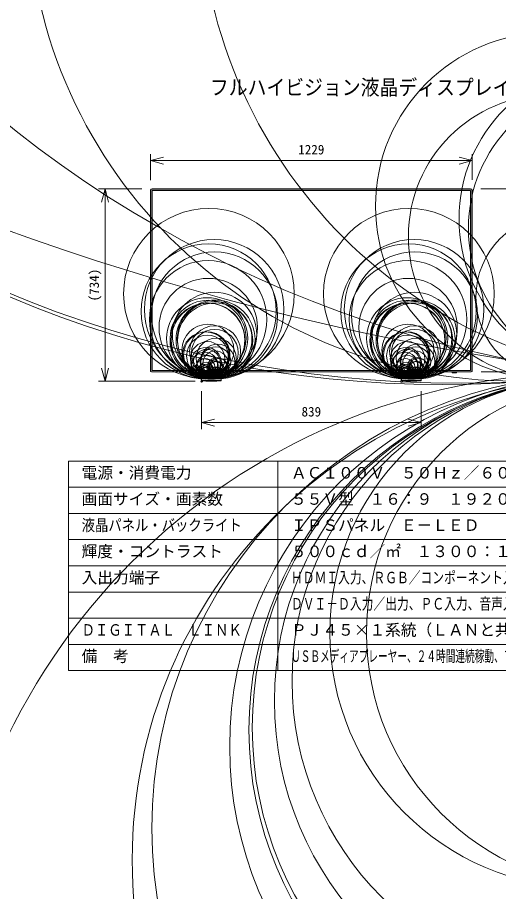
# Model space of a CAD drawing. Units: millimetres, scale not verified. Extents: x -420 to 631, y -246 to 1048.
# Drawn here: x -72.3 to 19.6, y -98.7 to 68.2 of the extents above; entities that cross this region are included whole.
import ezdxf
from ezdxf.enums import TextEntityAlignment as Align

# ---------------------------------------------------------------- set-up
doc = ezdxf.new("R2010")
doc.units = ezdxf.units.MM
doc.header["$LTSCALE"] = 0.125
for name, color, linetype, lineweight in [('0-0_0', 7, 'Continuous', 20), ('0-2_WAKU', 1, 'Continuous', 18), ('0-4_SUNPO', 3, 'Continuous', 18), ('0-5_GAIKEI', 1, 'Continuous', 18)]:
    doc.layers.add(name, color=color, linetype=linetype, lineweight=lineweight)
doc.layers.add('0-1_MOJI1', color=7, linetype='Continuous')
doc.styles.add('ＭＳ ゴシック', font='')
doc.styles.get('ＭＳ ゴシック').set_extended_font_data('MS Gothic')

# ---------------------------------------------------------------- blocks, each defined once
blk = doc.blocks.new('_Open30')
at = {"layer": '0-0_0'}
blk.add_line((0, 0), (-1, 0), dxfattribs=at)
blk.add_lwpolyline([(-1, 0.26795), (0, 0), (-1, -0.26795)], dxfattribs=at)
blk = doc.blocks.new('D2')
at = {"layer": '0-4_SUNPO'}
for p, q in [((17.6609, 224.6333), (17.6609, 229.6143)), ((79.1109, 224.6833), (79.1109, 229.6143)), ((20.1609, 228.3643), (76.6109, 228.3643))]:
    blk.add_line(p, q, dxfattribs=at)
at = {"layer": '0-4_SUNPO', "xscale": 2.5, "yscale": 2.5, "rotation": 180}
blk.add_blockref('_Open30', (17.6609, 228.3643), dxfattribs=at)
at = {"layer": '0-4_SUNPO', "xscale": 2.5, "yscale": 2.5}
blk.add_blockref('_Open30', (79.1109, 228.3643), dxfattribs=at)
at = {"layer": '0-4_SUNPO', "color": 7, "style": 'ＭＳ ゴシック'}
blk.add_text('1229', height=1.833, dxfattribs=at).set_placement((45.8859, 228.9893), align=Align.BOTTOM_LEFT)
blk = doc.blocks.new('D3')
at = {"layer": '0-4_SUNPO'}
for p, q in [((80.7909, 222.9533), (90.1181, 222.9533)), ((88.8681, 220.4533), (88.8681, 190.5033)), ((80.8409, 188.0033), (90.1181, 188.0033))]:
    blk.add_line(p, q, dxfattribs=at)
at = {"layer": '0-4_SUNPO', "xscale": 2.5, "yscale": 2.5}
for p, rotation in [((88.8681, 222.9533), 90), ((88.8681, 188.0033), 270)]:
    blk.add_blockref('_Open30', p, dxfattribs=dict(at, rotation=rotation))
at = {"layer": '0-4_SUNPO', "color": 7, "style": 'ＭＳ ゴシック'}
blk.add_text('699', height=1.833, rotation=90, dxfattribs=at).set_placement((88.2431, 203.6033), align=Align.BOTTOM_LEFT)
blk = doc.blocks.new('D4')
at = {"layer": '0-4_SUNPO'}
for p, q in [((27.4111, 184.3559), (27.4111, 177.0843)), ((69.3611, 184.3554), (69.3611, 177.0843)), ((29.9111, 178.3343), (66.8611, 178.3343))]:
    blk.add_line(p, q, dxfattribs=at)
at = {"layer": '0-4_SUNPO', "xscale": 2.5, "yscale": 2.5, "rotation": 180}
blk.add_blockref('_Open30', (27.4111, 178.3343), dxfattribs=at)
at = {"layer": '0-4_SUNPO', "xscale": 2.5, "yscale": 2.5}
blk.add_blockref('_Open30', (69.3611, 178.3343), dxfattribs=at)
at = {"layer": '0-4_SUNPO', "color": 7, "style": 'ＭＳ ゴシック'}
blk.add_text('839', height=1.833, dxfattribs=at).set_placement((46.5111, 178.9593), align=Align.BOTTOM_LEFT)
blk = doc.blocks.new('D5')
at = {"layer": '0-4_SUNPO'}
for p, q in [((15.9809, 222.9533), (7.7315, 222.9533)), ((8.9815, 220.4533), (8.9815, 188.7515)), ((26.2111, 186.2515), (7.7315, 186.2515))]:
    blk.add_line(p, q, dxfattribs=at)
at = {"layer": '0-4_SUNPO', "xscale": 2.5, "yscale": 2.5}
for p, rotation in [((8.9815, 222.9533), 90), ((8.9815, 186.2515), 270)]:
    blk.add_blockref('_Open30', p, dxfattribs=dict(at, rotation=rotation))
at = {"layer": '0-4_SUNPO', "color": 7, "style": 'ＭＳ ゴシック'}
blk.add_text('(734)', height=1.833, rotation=90, dxfattribs=at).set_placement((8.3565, 201.4774), align=Align.BOTTOM_LEFT)

msp = doc.modelspace()

# ---------------------------------------------------------------- linework, layer by layer
at = {"layer": '0-2_WAKU', "color": 4}
for p, q in [((-62.5005, -56.4969), (-62.5005, -16.4969)), ((-62.5005, -16.4969), (62.4995, -16.4969)), ((-22.5005, -56.4969), (-22.5005, -16.4969)), ((-62.5005, -56.4969), (62.4995, -56.4969))]:
    msp.add_line(p, q, dxfattribs=at)
at = {"layer": '0-2_WAKU'}
for p, q in [((62.4995, -21.4969), (-62.5005, -21.4969)), ((62.4995, -26.4969), (-62.5005, -26.4969)), ((62.4995, -31.4969), (-62.5005, -31.4969)), ((-62.5005, -36.4969), (62.4995, -36.4969)), ((-62.5005, -41.4969), (62.4995, -41.4969)), ((-62.5005, -46.4969), (62.4995, -46.4969)), ((-62.5005, -51.4969), (62.4995, -51.4969))]:
    msp.add_line(p, q, dxfattribs=at)
at = {"layer": '0-5_GAIKEI'}
for p, q in [((-46.8396, 35.1364), (-46.8271, 35.1364)), ((-46.8396, 35.0864), (-46.8271, 35.0864)), ((-46.8271, 0.7764), (-46.8271, 35.1364)), ((-46.7796, 35.2864), (-46.8196, 35.2864)), ((-46.7796, 35.2864), (-46.7796, 0.6764)), ((-46.6696, 35.4364), (-46.6696, 35.3964)), ((14.4404, 35.3964), (-46.6696, 35.3964)), ((-46.5246, 35.0914), (-46.5246, 0.8714)), ((14.2904, 35.4439), (-46.5196, 35.4439)), ((14.2454, 35.1414), (-46.4746, 35.1414)), ((-46.4696, 35.4564), (-46.4696, 35.4439)), ((14.2954, 0.8714), (14.2954, 35.0914)), ((14.4404, 35.3964), (14.4404, 35.4364)), ((14.5504, 0.6764), (14.5504, 35.2864)), ((14.5904, 35.2864), (14.5504, 35.2864)), ((14.5979, 0.8264), (14.5979, 35.1864)), ((-46.8196, 0.6764), (-46.7796, 0.6764)), ((-46.6696, 0.5664), (14.4404, 0.5664)), ((-46.6696, 0.5664), (-46.6696, 0.5264)), ((14.3404, 0.5189), (-46.5196, 0.5189)), ((-46.4746, 0.8214), (14.2454, 0.8214)), ((-46.4696, 0.5064), (-46.4696, 0.5189)), ((-36.4356, 0.1046), (-36.4356, -0.2013)), ((-34.1012, 0.2233), (-34.1012, 0.2232)), ((-33.9933, 0.1046), (-33.9933, -0.2013)), ((1.7644, 0.1041), (1.7644, -0.2018)), ((4.0988, 0.2228), (4.0988, 0.2227)), ((4.2067, 0.1041), (4.2067, -0.2018)), ((11.6138, 0.3459), (10.7969, 0.3459)), ((10.8354, 0.3314), (10.8354, 0.5064)), ((11.5754, 0.3314), (11.5754, 0.5064)), ((14.4404, 0.5264), (14.4404, 0.5664)), ((14.5504, 0.6764), (14.5904, 0.6764)), ((14.6104, 0.8764), (14.5979, 0.8764)), ((-37.0894, -1.141), (-33.3394, -1.141)), ((-37.0484, -0.6723), (-37.0511, -0.7028)), ((-37.0441, -0.6225), (-37.0484, -0.6723)), ((-37.0399, -0.5751), (-37.0441, -0.6225)), ((-37.0378, -0.5503), (-37.0399, -0.5751)), ((-37.0342, -0.5092), (-37.0378, -0.5503)), ((-35.8217, -0.2892), (-34.6072, -0.2892)), ((-35.8217, -0.4079), (-34.6072, -0.4079)), ((-35.8181, -0.6706), (-34.6108, -0.6706)), ((-35.8181, -0.8518), (-34.6108, -0.8518)), ((-33.5444, -0.4937), (-33.5623, -0.1856)), ((-33.3778, -0.7028), (-33.3804, -0.6723)), ((1.1106, -1.1415), (4.8606, -1.1415)), ((1.1516, -0.6728), (1.1489, -0.7033)), ((1.1559, -0.623), (1.1516, -0.6728)), ((1.1601, -0.5756), (1.1559, -0.623)), ((1.1622, -0.5508), (1.1601, -0.5756)), ((1.1658, -0.5097), (1.1622, -0.5508)), ((2.3783, -0.2897), (3.5928, -0.2897)), ((2.3783, -0.4084), (3.5928, -0.4084)), ((2.3819, -0.6711), (3.5892, -0.6711)), ((2.3819, -0.8523), (3.5892, -0.8523)), ((4.6556, -0.4942), (4.6377, -0.1861)), ((4.8222, -0.7033), (4.8196, -0.6728))]:
    msp.add_line(p, q, dxfattribs=at)
at = {"layer": '0-5_GAIKEI', "color": 7}
for p, q in [((-46.8396, 0.7764), (-46.8396, 35.1364)), ((-46.8196, 0.6764), (-46.8196, 35.2864)), ((-46.6696, 35.4364), (14.4404, 35.4364)), ((-46.5196, 35.4564), (14.2904, 35.4564)), ((-46.5196, 35.4564), (-46.5196, 35.4439)), ((14.2404, 35.4564), (14.2404, 35.4439)), ((14.2904, 35.4564), (14.2904, 35.4439)), ((14.5904, 35.2864), (14.5904, 0.6764)), ((14.6104, 35.1864), (14.5979, 35.1864)), ((14.6104, 35.1364), (14.5979, 35.1364)), ((14.6104, 35.1864), (14.6104, 0.8264)), ((-46.8396, 0.8264), (-46.8271, 0.8264)), ((-46.8396, 0.7764), (-46.8271, 0.7764)), ((14.4404, 0.5264), (-46.6696, 0.5264)), ((-46.5196, 0.5064), (-46.5196, 0.5189)), ((14.3404, 0.5064), (-46.5196, 0.5064)), ((-33.9933, 0.1046), (-36.4356, 0.1046)), ((-36.3087, 0.4637), (-36.3323, 0.2233)), ((-34.1013, 0.2233), (-34.1202, 0.4637)), ((4.2067, 0.1041), (1.7644, 0.1041)), ((1.8913, 0.4632), (1.8677, 0.2228)), ((4.0987, 0.2228), (4.0798, 0.4632)), ((10.7969, 0.3459), (10.7913, 0.5064)), ((11.5988, 0.3314), (10.8119, 0.3314)), ((11.6194, 0.5064), (11.6138, 0.3459)), ((14.2904, 0.5064), (14.2904, 0.5189)), ((14.3404, 0.5064), (14.3404, 0.5189)), ((14.6104, 0.8264), (14.5979, 0.8264)), ((-37.0894, -1.141), (-37.0214, -0.3633)), ((-37.0396, -1.1954), (-33.3892, -1.1954)), ((-36.2894, -1.2454), (-36.2894, -1.1954)), ((-36.2894, -1.2454), (-34.1394, -1.2454)), ((-34.1394, -1.2454), (-34.1394, -1.1954)), ((-33.3394, -1.141), (-33.4075, -0.3633)), ((1.1106, -1.1415), (1.1786, -0.3638)), ((1.1604, -1.1959), (4.8108, -1.1959)), ((1.9106, -1.2459), (1.9106, -1.1959)), ((1.9106, -1.2459), (4.0606, -1.2459)), ((4.0606, -1.2459), (4.0606, -1.1959)), ((4.8606, -1.1415), (4.7925, -0.3638))]:
    msp.add_line(p, q, dxfattribs=at)
at = {"layer": '0-5_GAIKEI'}
for centre, radius in [((105.3383, 521.8621), 525.7065), ((66.7903, 224.0206), 225.6601), ((12.491, 223.3051), 224.9417), ((8.9567, 210.1481), 212.0252), ((22.9033, 92.0362), 93.2761), ((56.3542, 92.6394), 93.8799), ((29.225, 32.1779), 33.0849), ((29.5271, 26.3725), 27.1019), ((-35.6842, 15.4449), 16.2973), ((2.5158, 15.4444), 16.2973), ((30.9823, 14.8371), 15.6553), ((-34.6952, 12.4677), 13.3198), ((3.5048, 12.4672), 13.3198), ((-35.7493, 12.0549), 12.9068), ((-34.6001, 11.379), 12.0496), ((2.4507, 12.0544), 12.9068), ((3.5999, 11.3785), 12.0496), ((-35.8389, 10.5474), 11.2181), ((2.3611, 10.5469), 11.2181), ((-35.8193, 8.9856), 9.3934), ((2.3807, 8.9851), 9.3934), ((-34.6007, 7.6572), 8.065), ((3.5993, 7.6567), 8.065), ((-36.0121, 6.915), 7.7601), ((-35.9542, 6.4852), 7.1543), ((-35.8275, 6.9575), 7.2467), ((-35.8462, 6.6154), 7.0231), ((-34.4033, 6.6979), 7.5426), ((-34.6014, 6.8392), 7.1284), ((-34.4849, 6.507), 7.1763), ((2.1879, 6.9145), 7.7601), ((2.2458, 6.4847), 7.1543), ((2.3725, 6.957), 7.2467), ((2.3538, 6.6149), 7.0231), ((3.7967, 6.6974), 7.5426), ((3.5986, 6.8387), 7.1284), ((3.7151, 6.5065), 7.1763), ((-35.8678, 4.6758), 4.9647), ((-34.5085, 4.4592), 4.8658), ((-34.546, 4.1729), 4.4615), ((2.3322, 4.6753), 4.9647), ((3.6915, 4.4587), 4.8658), ((3.654, 4.1724), 4.4615), ((-36.2797, 3.6573), 4.4915), ((-36.0903, 3.7609), 4.4265), ((-35.9672, 3.5674), 3.9728), ((-34.2956, 3.1508), 3.8148), ((1.9203, 3.6568), 4.4915), ((2.1097, 3.7604), 4.4265), ((2.2328, 3.5669), 3.9728), ((3.9044, 3.1503), 3.8148), ((-35.9324, 3.0058), 3.2934), ((-36.2125, 2.2695), 2.9301), ((-34.0385, 2.4818), 3.3108), ((-34.3744, 2.4589), 2.861), ((2.2676, 3.0053), 3.2934), ((1.9875, 2.269), 2.9301), ((4.1615, 2.4813), 3.3108), ((3.8256, 2.4584), 2.861), ((-36.4734, 1.735), 2.5595), ((-36.0842, 2.2107), 2.6111), ((-36.0167, 1.7139), 1.9988), ((-34.445, 2.1224), 2.4086), ((1.7266, 1.7345), 2.5595), ((2.1158, 2.2102), 2.6111), ((2.1833, 1.7134), 1.9988), ((3.755, 2.1219), 2.4086), ((-36.3363, 1.1998), 1.8533), ((-36.6357, 0.5966), 1.4095), ((-36.446, 0.5351), 1.1796), ((-36.2191, 0.9799), 1.373), ((-36.1141, 0.8368), 1.1163), ((-34.1063, 1.302), 1.9564), ((-33.875, 1.1316), 1.9507), ((-34.3498, 1.1088), 1.3905), ((-34.2241, 1.0729), 1.4669), ((1.8637, 1.1993), 1.8533), ((1.5643, 0.5961), 1.4095), ((1.754, 0.5346), 1.1796), ((1.9809, 0.9794), 1.373), ((2.0859, 0.8363), 1.1163), ((4.0937, 1.3015), 1.9564), ((4.325, 1.1311), 1.9507), ((3.8502, 1.1083), 1.3905), ((3.9759, 1.0724), 1.4669), ((36.6219, -122.7337), 123.0389), ((40.2163, -86.5692), 86.7962), ((-36.7669, -0.0752), 0.725), ((-36.9546, -0.0999), 0.4001), ((-36.5423, 0.0967), 0.7308), ((-36.3076, 0.4754), 0.8608), ((-36.1647, 0.626), 0.9002), ((-36.6303, -0.2023), 0.4191), ((-36.3821, 0.1476), 0.5246), ((-36.4602, -0.098), 0.2669), ((-36.2313, 0.2242), 0.4933), ((-36.2784, 0.0516), 0.3143), ((-36.3219, -0.0678), 0.1872), ((-34.2797, 0.6103), 0.8871), ((-33.9486, 0.355), 0.9964), ((-34.098, 0.3564), 0.7394), ((-34.2159, 0.3402), 0.6099), ((-33.7181, 0.1803), 0.9865), ((-34.0135, 0.0307), 0.4029), ((-34.1383, 0.014), 0.2748), ((-33.8386, -0.0779), 0.5498), ((-34.0807, -0.1246), 0.1247), ((-33.6124, -0.2654), 0.5285), ((-33.9356, -0.1787), 0.1795), ((-33.4743, -0.0999), 0.4001), ((39.3287, -71.0203), 71.0403), ((1.4331, -0.0757), 0.725), ((1.2454, -0.1004), 0.4001), ((1.6577, 0.0962), 0.7308), ((1.8924, 0.4749), 0.8608), ((2.0353, 0.6255), 0.9002), ((1.5697, -0.2028), 0.4191), ((1.8179, 0.1471), 0.5246), ((1.7398, -0.0985), 0.2669), ((1.9687, 0.2237), 0.4933), ((1.9216, 0.0511), 0.3143), ((1.8781, -0.0683), 0.1872), ((3.9203, 0.6098), 0.8871), ((4.2514, 0.3545), 0.9964), ((4.102, 0.3559), 0.7394), ((3.9841, 0.3397), 0.6099), ((4.4819, 0.1798), 0.9865), ((4.1865, 0.0302), 0.4029), ((4.0617, 0.0135), 0.2748), ((4.3614, -0.0784), 0.5498), ((4.5876, -0.2659), 0.5285), ((4.2644, -0.1792), 0.1795), ((4.7257, -0.1004), 0.4001), ((42.2408, -92.629), 92.5766), ((-36.8562, -0.3984), 0.3897), ((-36.9134, -0.5515), 0.2263), ((-36.9675, -0.662), 0.1033), ((-36.9872, -0.6883), 0.0704), ((-36.9997, -0.7002), 0.0532), ((-37.0114, -0.7065), 0.0399), ((-36.7431, -0.3902), 0.2005), ((-36.7044, -0.3828), 0.224), ((-36.7749, -0.4458), 0.1365), ((-36.796, -0.475), 0.1005), ((-36.8147, -0.4948), 0.0732), ((-36.7908, -0.497), 0.094), ((-36.7999, -0.4986), 0.0847), ((-36.8338, -0.5092), 0.0493), ((-36.4998, -0.191), 0.1658), ((-36.4357, -0.4015), 0.2002), ((-36.5322, -0.2501), 0.0985), ((-36.5616, -0.2864), 0.0517), ((-36.5807, -0.3005), 0.028), ((-36.3509, -0.1281), 0.1204), ((-36.3768, -0.17), 0.0711), ((-36.3956, -0.1908), 0.0431), ((-36.41, -0.2009), 0.0255), ((-33.9932, -0.4015), 0.2002), ((-34.04, -0.1851), 0.0519), ((-34.0189, -0.2008), 0.0255), ((-33.7523, -0.3247), 0.2883), ((-33.8799, -0.2735), 0.0696), ((-33.6859, -0.3895), 0.2012), ((-33.8497, -0.2998), 0.0295), ((-33.5411, -0.4902), 0.2927), ((-33.655, -0.4438), 0.1388), ((-33.6358, -0.4976), 0.0916), ((-33.625, -0.4845), 0.0882), ((-33.6279, -0.4986), 0.0837), ((-33.6012, -0.5055), 0.0565), ((-33.596, -0.5089), 0.0503), ((-33.4607, -0.6625), 0.1025), ((-33.4369, -0.6929), 0.0639), ((-33.422, -0.7049), 0.0448), ((-33.418, -0.7067), 0.0404), ((39.6093, -67.8385), 67.6525), ((39.6093, -67.3756), 67.0122), ((38.8565, -62.2707), 62.0303), ((36.0806, -49.2636), 48.6458), ((43.1322, -49.3285), 48.7109), ((1.3438, -0.3989), 0.3897), ((1.2866, -0.552), 0.2263), ((1.2325, -0.6625), 0.1033), ((1.2128, -0.6888), 0.0704), ((1.2003, -0.7007), 0.0532), ((1.1886, -0.707), 0.0399), ((1.4569, -0.3907), 0.2005), ((1.4956, -0.3833), 0.224), ((1.4251, -0.4463), 0.1365), ((1.404, -0.4755), 0.1005), ((1.3853, -0.4953), 0.0732), ((1.4092, -0.4975), 0.094), ((1.4001, -0.4991), 0.0847), ((1.3662, -0.5097), 0.0493), ((1.7002, -0.1915), 0.1658), ((1.7643, -0.402), 0.2002), ((1.6678, -0.2506), 0.0985), ((1.6384, -0.2869), 0.0517), ((1.6193, -0.301), 0.028), ((1.8491, -0.1286), 0.1204), ((1.8232, -0.1705), 0.0711), ((1.8044, -0.1913), 0.0431), ((1.79, -0.2014), 0.0255), ((4.1193, -0.1251), 0.1247), ((4.2068, -0.402), 0.2002), ((4.16, -0.1856), 0.0519), ((4.1811, -0.2013), 0.0255), ((4.4477, -0.3252), 0.2883), ((4.3201, -0.274), 0.0696), ((4.5141, -0.39), 0.2012), ((4.3503, -0.3003), 0.0295), ((4.6589, -0.4907), 0.2927), ((4.545, -0.4443), 0.1388), ((4.5642, -0.4981), 0.0916), ((4.575, -0.485), 0.0882), ((4.5721, -0.4991), 0.0837), ((4.5988, -0.506), 0.0565), ((4.604, -0.5094), 0.0503), ((4.7393, -0.663), 0.1025), ((4.7631, -0.6934), 0.0639), ((4.778, -0.7054), 0.0448), ((4.782, -0.7072), 0.0404)]:
    msp.add_circle(centre, radius, dxfattribs=at)
at = {"layer": '0-5_GAIKEI', "color": 7}
for centre, radius in [((41.7282, 29.7149), 29.6336), ((41.7544, 27.9432), 27.8629), ((-37.0803, -1.2951), 0.1544), ((-37.0894, -1.1064), 0.0345), ((-37.0858, -1.1728), 0.032), ((-37.0881, -1.1552), 0.0143), ((-37.0885, -1.1462), 0.00527), ((-37.0884, -1.1452), 0.0043), ((-37.0887, -1.144), 0.00306), ((-37.0886, -1.1441), 0.00316), ((38.4358, -58.4998), 58.236), ((1.1197, -1.2956), 0.1544), ((1.1106, -1.1069), 0.0345), ((1.1142, -1.1733), 0.032), ((1.1119, -1.1557), 0.0143), ((1.1115, -1.1467), 0.00527), ((1.1116, -1.1457), 0.0043), ((1.1113, -1.1445), 0.00306), ((1.1114, -1.1446), 0.00316)]:
    msp.add_circle(centre, radius, dxfattribs=at)
for centre, radius, start, end in [((-46.6696, 35.2864), 0.15, 90, 180), ((14.4404, 35.2864), 0.15, 0, 90), ((-46.6696, 0.6764), 0.15, 180, 270), ((-36.9552, 0.2046), 0.4, 282.79316, 330.00002), ((-36.4356, -0.0954), 0.2, 89.99989, 150), ((-36.48, 0.2358), 0.1481, 297.62338, 355.15246), ((-33.949, 0.2418), 0.1533, 186.92139, 243.42896), ((-33.9933, -0.0954), 0.2, 30, 90.00011), ((-33.4736, 0.2045), 0.4, 210.00009, 257.20703), ((1.2448, 0.2041), 0.4, 282.79316, 330.00002), ((1.7644, -0.0959), 0.2, 89.99989, 150), ((1.72, 0.2353), 0.1481, 297.62338, 355.15246), ((4.251, 0.2413), 0.1533, 186.92139, 243.42896), ((4.2067, -0.0959), 0.2, 30, 90.00011), ((4.7264, 0.204), 0.4, 210.00009, 257.20703), ((10.8119, 0.3464), 0.015, 182, 270), ((11.5988, 0.3464), 0.015, 270, 358), ((14.4404, 0.6764), 0.15, 270, 0), ((-37.0396, -1.1454), 0.05, 175, 270), ((-36.8222, -0.3807), 0.2, 102.8535, 174.9998), ((-33.6067, -0.3805), 0.2, 5.00001, 77.12205), ((1.1604, -1.1459), 0.05, 175, 270), ((1.3778, -0.3812), 0.2, 102.8535, 174.9998), ((4.5933, -0.381), 0.2, 5.00001, 77.12205), ((4.8108, -1.1459), 0.05, 270, 5)]:
    msp.add_arc(centre, radius, start, end, dxfattribs=at)
at = {"layer": '0-5_GAIKEI'}
for centre, radius, start, end in [((-46.6696, 35.2864), 0.11, 90, 180), ((-46.4746, 35.0914), 0.05, 90, 180), ((14.2454, 35.0914), 0.05, 0, 90), ((14.4404, 35.2864), 0.11, 0, 90), ((-46.6696, 0.6764), 0.11, 180, 270), ((-46.4746, 0.8714), 0.05, 180, 270), ((1921.5142, 0.3895), 1958.1231, 180.01126, 180.0202), ((-1945.4162, 0.3767), 1911.5962, 359.97969, 359.98885), ((1959.7142, 0.389), 1958.1231, 180.01126, 180.0202), ((-1907.2162, 0.3762), 1911.5962, 359.97969, 359.98885), ((14.2454, 0.8714), 0.05, 270, 0), ((14.4404, 0.6764), 0.11, 270, 0), ((-2519.0296, 144.5068), 2486.3767, 356.65673, 356.66384), ((-33.3892, -1.1454), 0.05, 270, 5), ((-2480.8296, 144.5063), 2486.3767, 356.65673, 356.66384)]:
    msp.add_arc(centre, radius, start, end, dxfattribs=at)
for centre, major_axis, ratio, start_param, end_param in [((-36.8492, -0.6897), (-0.1992, 0.0174), 0.99536, 6.26413193, 6.28318531), ((-36.8492, -0.6897), (-0.1992, 0.0174), 0.99536, 4.97674252, 6.26413193), ((-33.5797, -0.6897), (0.1992, 0.0174), 0.995362, 0.01905272, 1.30644259), ((-33.5797, -0.6897), (0.1992, 0.0174), 0.995362, 6.28318531, 6.30223803), ((1.3508, -0.6902), (-0.1992, 0.0174), 0.99536, 6.26413193, 6.28318531), ((1.3508, -0.6902), (-0.1992, 0.0174), 0.99536, 4.97674252, 6.26413193), ((4.6203, -0.6902), (0.1992, 0.0174), 0.995362, 0.01905272, 1.30644259), ((4.6203, -0.6902), (0.1992, 0.0174), 0.995362, 6.28318531, 6.30223803)]:
    msp.add_ellipse(centre, major_axis=major_axis, ratio=ratio, start_param=start_param, end_param=end_param, dxfattribs=at)

# ---------------------------------------------------------------- block references
at = {"layer": '0-4_SUNPO'}
for name in ['D2', 'D5', 'D3', 'D4']:
    msp.add_blockref(name, (-64.5005, -187.4969), dxfattribs=at)

# ---------------------------------------------------------------- texts
at = {"layer": '0-1_MOJI1', "style": 'ＭＳ ゴシック'}
for s, height, width, p in [('フルハイビジョン液晶ディスプレイ（スタンド付）', 2.933, 0.9, (-35.5005, 52.5031)), ('液晶パネル・バックライト', 2.199, 0.85, (-60.0005, -30.4969)), ('ＨＤＭＩ入力、ＲＧＢ／コンポーネント入力、ビデオ入力、ＵＳＢ、', 2.199, 0.75, (-20.0005, -40.4969)), ('ＤＶＩ－Ｄ入力／出力、ＰＣ入力、音声入力／出力、外部制御端子', 2.199, 0.75, (-20.0005, -45.4969)), ('ＤＩＧＩＴＡＬ\u3000ＬＩＮＫ', 2.199, 0.85, (-60.0005, -50.4969)), ('ＵＳＢメディアプレーヤー、２４時間連続稼動、フェイルオーバー＆フェイルバック', 2.199, 0.6, (-20.0005, -55.4969))]:
    msp.add_text(s, height=height, dxfattribs=dict(at, width=width)).set_placement(p, align=Align.BOTTOM_LEFT)
for s, p in [('電源・消費電力', (-60.0005, -20.4969)), ('ＡＣ１００Ｖ\u3000５０Ｈｚ／６０Ｈｚ\u3000１８５Ｗ', (-20.0005, -20.4969)), ('画面サイズ・画素数', (-60.0005, -25.4969)), ('５５Ｖ型\u3000１６：９\u3000１９２０×１０８０画素', (-20.0005, -25.4969)), ('ＩＰＳパネル\u3000Ｅ－ＬＥＤ', (-20.0005, -30.4969)), ('輝度・コントラスト', (-60.0005, -35.4969)), ('５００ｃｄ／㎡\u3000１３００：１', (-20.0005, -35.4969)), ('入出力端子', (-60.0005, -40.4969)), ('ＰＪ４５×１系統（ＬＡＮと共用）', (-20.0005, -50.4969)), ('備\u3000考', (-60.0005, -55.4969))]:
    msp.add_text(s, height=2.199, dxfattribs=at).set_placement(p, align=Align.BOTTOM_LEFT)

doc.saveas('drawing.dxf')
